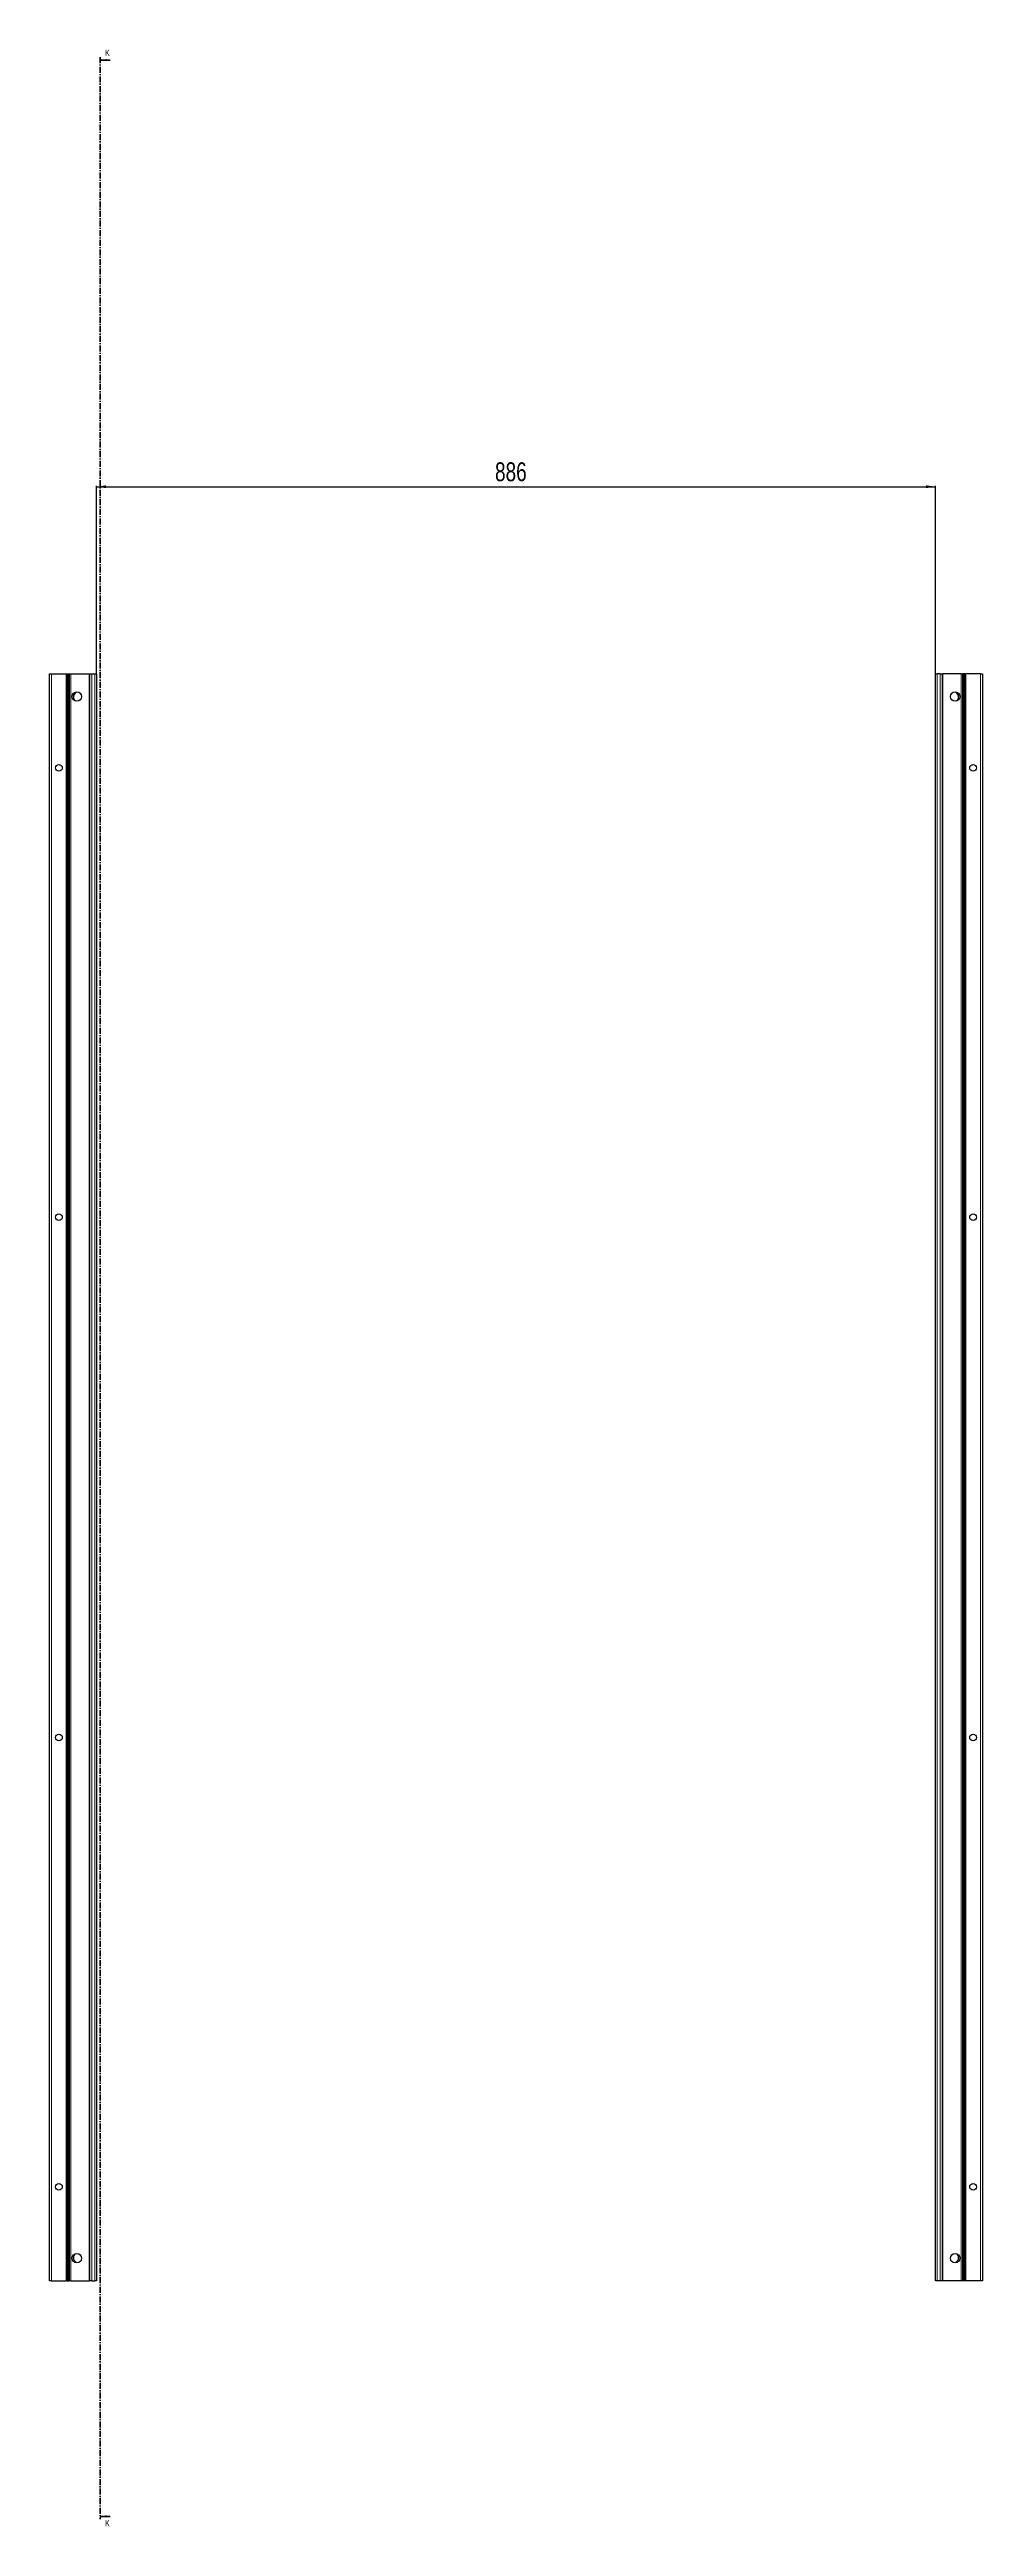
# Model space of a CAD drawing. Header units: millimetres. Extents: x -199 to 6025, y -2247 to 1507.
# Drawn here: x 2597 to 3583, y -1111 to 1507 of the extents above; entities that cross this region are included whole.
import ezdxf

# ---------------------------------------------------------------- set-up
doc = ezdxf.new("R2010")
doc.units = ezdxf.units.MM
doc.linetypes.add('CENTER', pattern=[10.16, 6.35, -1.27, 1.27, -1.27])
doc.layers.add('FORMAT', color=7, linetype='Continuous')
doc.styles.add('SLDTEXTSTYLE0', font='TXT', dxfattribs={"width": 0.75})
doc.dimstyles.new('SLDDIMSTYLE0', dxfattribs={"dimtxt": 20, "dimasz": 10, "dimexe": 0, "dimexo": 0.0625, "dimgap": 5, "dimtad": 2, "dimdec": 1, "dimrnd": 1e-09, "dimzin": 12, "dimdsep": 46, "dimtxsty": 'SLDTEXTSTYLE0', "dimsah": 1, "dimcen": 0.09, "dimadec": 0, "dimazin": 3, "dimtfac": 1, "dimtofl": 0, "dimtmove": 0, "dimatfit": 3, "dimfxl": 0, "dimfrac": 2, "dimtolj": 1, "dimtzin": 12, "dimarcsym": 0})

# ---------------------------------------------------------------- blocks, each defined once
blk = doc.blocks.new('_D_4')
at = {"layer": 'FORMAT'}
for p, q in [((2647.1, 847.2), (2647.1, 1046)), ((2647.1, 1045), (3533.1, 1045)), ((3533.1, 847.2), (3533.1, 1046))]:
    blk.add_line(p, q, dxfattribs=at)
for points in [[(2647.1, 1045), (2657.1, 1043.5), (2657.1, 1046.5)], [(3533.1, 1045), (3523.1, 1046.5), (3523.1, 1043.5)]]:
    blk.add_solid(points, dxfattribs=at)
at = {"layer": 'FORMAT', "insert": (3067.9, 1070.8), "char_height": 20, "attachment_point": 1, "style": 'SLDTEXTSTYLE0'}
blk.add_mtext('886', dxfattribs=at)

msp = doc.modelspace()

# ---------------------------------------------------------------- linework, layer by layer
at = {"color": 7, "linetype": 'CENTER', "lineweight": 35}
msp.add_line((2650.81, 1499.09), (2650.81, -1103.67), dxfattribs=at)
at = {"color": 7, "linetype": 'Continuous', "lineweight": 35}
for p, q in [((2661.45, 1496.09), (2650.81, 1496.09)), ((2661.45, -1100.67), (2650.81, -1100.67))]:
    msp.add_line(p, q, dxfattribs=at)
at = {"color": 7, "linetype": 'Continuous', "lineweight": 25}
for p, q in [((2597.38, -851.79), (2597.38, 847.21)), ((2597.38, 847.21), (2599.38, 847.21)), ((2599.38, 847.21), (2614.73, 847.21)), ((2614.73, 847.21), (2615.38, 847.21)), ((2615.38, 823.46), (2615.38, 847.21)), ((2615.38, 847.21), (2615.96, 847.21)), ((2615.96, 847.21), (2617.17, 847.21)), ((2617.17, 847.21), (2617.17, -851.79)), ((2617.17, 847.21), (2617.21, 847.21)), ((2617.21, 847.21), (2617.21, -851.79)), ((2617.21, 847.21), (2618.41, 847.21)), ((2618.41, 847.21), (2619.83, 847.21)), ((2619.83, 847.21), (2639.23, 847.21)), ((2639.23, 847.21), (2639.88, 847.21)), ((2639.88, -851.79), (2639.88, 847.21)), ((2639.88, 847.21), (2641.88, 847.21)), ((2641.88, 847.21), (2645.08, 847.21)), ((2645.08, 847.21), (2647.08, 847.21)), ((2647.08, 847.21), (2647.08, -851.79)), ((3533.08, -851.79), (3533.08, 847.21)), ((3533.08, 847.21), (3535.08, 847.21)), ((3538.28, 847.21), (3535.08, 847.21)), ((3538.28, 847.21), (3540.28, 847.21)), ((3540.28, 847.21), (3540.28, -851.79)), ((3540.28, 847.21), (3540.93, 847.21)), ((3560.33, 847.21), (3540.93, 847.21)), ((3560.33, 847.21), (3561.75, 847.21)), ((3562.95, 847.21), (3561.75, 847.21)), ((3562.95, -851.79), (3562.95, 847.21)), ((3562.99, 847.21), (3562.95, 847.21)), ((3562.99, -851.79), (3562.99, 847.21)), ((3564.19, 847.21), (3562.99, 847.21)), ((3564.19, 847.21), (3564.78, 847.21)), ((3564.78, 847.21), (3564.78, 823.46)), ((3564.78, 847.21), (3565.43, 847.21)), ((3580.78, 847.21), (3565.43, 847.21)), ((3580.78, 847.21), (3582.78, 847.21)), ((3582.78, 847.21), (3582.78, -851.79)), ((2615.44, 823.35), (2615.38, 823.46)), ((2615.38, 823.46), (2615.38, 821.96)), ((2615.38, 821.96), (2615.44, 822.06)), ((2615.38, 773.46), (2615.38, 821.96)), ((2615.44, 822.06), (2615.44, 823.35)), ((2625.43, 827.73), (2625.43, 828.14)), ((3554.73, 828.14), (3554.73, 827.73)), ((3564.78, 823.46), (3564.72, 823.35)), ((3564.72, 823.35), (3564.72, 822.06)), ((3564.72, 822.06), (3564.78, 821.96)), ((3564.78, 821.96), (3564.78, 823.46)), ((3564.78, 821.96), (3564.78, 773.46)), ((2615.44, 773.35), (2615.38, 773.46)), ((2615.38, 773.46), (2615.38, 771.96)), ((2615.38, 771.96), (2615.44, 772.06)), ((2615.38, 723.46), (2615.38, 771.96)), ((2615.44, 772.06), (2615.44, 773.35)), ((3564.78, 773.46), (3564.72, 773.35)), ((3564.72, 773.35), (3564.72, 772.06)), ((3564.72, 772.06), (3564.78, 771.96)), ((3564.78, 771.96), (3564.78, 773.46)), ((3564.78, 771.96), (3564.78, 723.46)), ((2615.44, 723.35), (2615.38, 723.46)), ((2615.38, 723.46), (2615.38, 721.96)), ((2615.38, 721.96), (2615.44, 722.06)), ((2615.38, 673.46), (2615.38, 721.96)), ((2615.44, 722.06), (2615.44, 723.35)), ((3564.78, 723.46), (3564.72, 723.35)), ((3564.72, 723.35), (3564.72, 722.06)), ((3564.72, 722.06), (3564.78, 721.96)), ((3564.78, 721.96), (3564.78, 723.46)), ((3564.78, 721.96), (3564.78, 673.46)), ((2615.44, 673.35), (2615.38, 673.46)), ((2615.38, 673.46), (2615.38, 671.96)), ((2615.38, 671.96), (2615.44, 672.06)), ((2615.38, 623.46), (2615.38, 671.96)), ((2615.44, 672.06), (2615.44, 673.35)), ((3564.78, 673.46), (3564.72, 673.35)), ((3564.72, 673.35), (3564.72, 672.06)), ((3564.72, 672.06), (3564.78, 671.96)), ((3564.78, 671.96), (3564.78, 673.46)), ((3564.78, 671.96), (3564.78, 623.46)), ((2615.44, 623.35), (2615.38, 623.46)), ((2615.38, 623.46), (2615.38, 621.96)), ((2615.38, 621.96), (2615.44, 622.06)), ((2615.38, 573.46), (2615.38, 621.96)), ((2615.44, 622.06), (2615.44, 623.35)), ((3564.78, 623.46), (3564.72, 623.35)), ((3564.72, 623.35), (3564.72, 622.06)), ((3564.72, 622.06), (3564.78, 621.96)), ((3564.78, 621.96), (3564.78, 623.46)), ((3564.78, 621.96), (3564.78, 573.46)), ((2615.44, 573.35), (2615.38, 573.46)), ((2615.38, 573.46), (2615.38, 571.96)), ((2615.38, 571.96), (2615.44, 572.06)), ((2615.38, 523.46), (2615.38, 571.96)), ((2615.44, 572.06), (2615.44, 573.35)), ((3564.78, 573.46), (3564.72, 573.35)), ((3564.72, 573.35), (3564.72, 572.06)), ((3564.72, 572.06), (3564.78, 571.96)), ((3564.78, 571.96), (3564.78, 573.46)), ((3564.78, 571.96), (3564.78, 523.46)), ((2615.44, 523.35), (2615.38, 523.46)), ((2615.38, 523.46), (2615.38, 521.96)), ((2615.38, 521.96), (2615.44, 522.06)), ((2615.38, 473.46), (2615.38, 521.96)), ((2615.44, 522.06), (2615.44, 523.35)), ((3564.78, 523.46), (3564.72, 523.35)), ((3564.72, 523.35), (3564.72, 522.06)), ((3564.72, 522.06), (3564.78, 521.96)), ((3564.78, 521.96), (3564.78, 523.46)), ((3564.78, 521.96), (3564.78, 473.46)), ((2615.44, 473.35), (2615.38, 473.46)), ((2615.38, 473.46), (2615.38, 471.96)), ((2615.38, 471.96), (2615.44, 472.06)), ((2615.38, 423.46), (2615.38, 471.96)), ((2615.44, 472.06), (2615.44, 473.35)), ((3564.78, 473.46), (3564.72, 473.35)), ((3564.72, 473.35), (3564.72, 472.06)), ((3564.72, 472.06), (3564.78, 471.96)), ((3564.78, 471.96), (3564.78, 473.46)), ((3564.78, 471.96), (3564.78, 423.46)), ((2615.44, 423.35), (2615.38, 423.46)), ((2615.38, 423.46), (2615.38, 421.96)), ((2615.38, 421.96), (2615.44, 422.06)), ((2615.38, 373.46), (2615.38, 421.96)), ((2615.44, 422.06), (2615.44, 423.35)), ((3564.78, 423.46), (3564.72, 423.35)), ((3564.72, 423.35), (3564.72, 422.06)), ((3564.72, 422.06), (3564.78, 421.96)), ((3564.78, 421.96), (3564.78, 423.46)), ((3564.78, 421.96), (3564.78, 373.46)), ((2615.44, 373.35), (2615.38, 373.46)), ((2615.38, 373.46), (2615.38, 371.96)), ((2615.38, 371.96), (2615.44, 372.06)), ((2615.38, 323.46), (2615.38, 371.96)), ((2615.44, 372.06), (2615.44, 373.35)), ((3564.78, 373.46), (3564.72, 373.35)), ((3564.72, 373.35), (3564.72, 372.06)), ((3564.72, 372.06), (3564.78, 371.96)), ((3564.78, 371.96), (3564.78, 373.46)), ((3564.78, 371.96), (3564.78, 323.46)), ((2615.44, 323.35), (2615.38, 323.46)), ((2615.38, 323.46), (2615.38, 321.96)), ((2615.38, 321.96), (2615.44, 322.06)), ((2615.38, 273.46), (2615.38, 321.96)), ((2615.44, 322.06), (2615.44, 323.35)), ((3564.78, 323.46), (3564.72, 323.35)), ((3564.72, 323.35), (3564.72, 322.06)), ((3564.72, 322.06), (3564.78, 321.96)), ((3564.78, 321.96), (3564.78, 323.46)), ((3564.78, 321.96), (3564.78, 273.46)), ((2615.44, 273.35), (2615.38, 273.46)), ((2615.38, 273.46), (2615.38, 271.96)), ((2615.38, 271.96), (2615.44, 272.06)), ((2615.38, 223.46), (2615.38, 271.96)), ((2615.44, 272.06), (2615.44, 273.35)), ((3564.78, 273.46), (3564.72, 273.35)), ((3564.72, 273.35), (3564.72, 272.06)), ((3564.72, 272.06), (3564.78, 271.96)), ((3564.78, 271.96), (3564.78, 273.46)), ((3564.78, 271.96), (3564.78, 223.46)), ((2615.44, 223.35), (2615.38, 223.46)), ((2615.38, 223.46), (2615.38, 221.96)), ((2615.38, 221.96), (2615.44, 222.06)), ((2615.38, 173.46), (2615.38, 221.96)), ((2615.44, 222.06), (2615.44, 223.35)), ((3564.78, 223.46), (3564.72, 223.35)), ((3564.72, 223.35), (3564.72, 222.06)), ((3564.72, 222.06), (3564.78, 221.96)), ((3564.78, 221.96), (3564.78, 223.46)), ((3564.78, 221.96), (3564.78, 173.46)), ((2615.44, 173.35), (2615.38, 173.46)), ((2615.38, 173.46), (2615.38, 171.96)), ((2615.38, 171.96), (2615.44, 172.06)), ((2615.38, 123.46), (2615.38, 171.96)), ((2615.44, 172.06), (2615.44, 173.35)), ((3564.78, 173.46), (3564.72, 173.35)), ((3564.72, 173.35), (3564.72, 172.06)), ((3564.72, 172.06), (3564.78, 171.96)), ((3564.78, 171.96), (3564.78, 173.46)), ((3564.78, 171.96), (3564.78, 123.46)), ((2615.44, 123.35), (2615.38, 123.46)), ((2615.38, 123.46), (2615.38, 121.96)), ((2615.38, 121.96), (2615.44, 122.06)), ((2615.38, 73.46), (2615.38, 121.96)), ((2615.44, 122.06), (2615.44, 123.35)), ((3564.78, 123.46), (3564.72, 123.35)), ((3564.72, 123.35), (3564.72, 122.06)), ((3564.72, 122.06), (3564.78, 121.96)), ((3564.78, 121.96), (3564.78, 123.46)), ((3564.78, 121.96), (3564.78, 73.46)), ((2615.44, 73.35), (2615.38, 73.46)), ((2615.38, 73.46), (2615.38, 71.96)), ((2615.38, 71.96), (2615.44, 72.06)), ((2615.38, 23.46), (2615.38, 71.96)), ((2615.44, 72.06), (2615.44, 73.35)), ((3564.78, 73.46), (3564.72, 73.35)), ((3564.72, 73.35), (3564.72, 72.06)), ((3564.72, 72.06), (3564.78, 71.96)), ((3564.78, 71.96), (3564.78, 73.46)), ((3564.78, 71.96), (3564.78, 23.46)), ((2615.44, 23.35), (2615.38, 23.46)), ((2615.38, 23.46), (2615.38, 21.96)), ((2615.38, 21.96), (2615.44, 22.06)), ((2615.38, -26.54), (2615.38, 21.96)), ((2615.44, 22.06), (2615.44, 23.35)), ((3564.78, 23.46), (3564.72, 23.35)), ((3564.72, 23.35), (3564.72, 22.06)), ((3564.72, 22.06), (3564.78, 21.96)), ((3564.78, 21.96), (3564.78, 23.46)), ((3564.78, 21.96), (3564.78, -26.54)), ((2615.44, -26.65), (2615.38, -26.54)), ((2615.38, -26.54), (2615.38, -28.04)), ((2615.38, -28.04), (2615.44, -27.94)), ((2615.38, -76.54), (2615.38, -28.04)), ((2615.44, -27.94), (2615.44, -26.65)), ((3564.78, -26.54), (3564.72, -26.65)), ((3564.72, -26.65), (3564.72, -27.94)), ((3564.72, -27.94), (3564.78, -28.04)), ((3564.78, -28.04), (3564.78, -26.54)), ((3564.78, -28.04), (3564.78, -76.54)), ((2615.44, -76.65), (2615.38, -76.54)), ((2615.38, -76.54), (2615.38, -78.04)), ((2615.38, -78.04), (2615.44, -77.94)), ((2615.38, -126.54), (2615.38, -78.04)), ((2615.44, -77.94), (2615.44, -76.65)), ((3564.78, -76.54), (3564.72, -76.65)), ((3564.72, -76.65), (3564.72, -77.94)), ((3564.72, -77.94), (3564.78, -78.04)), ((3564.78, -78.04), (3564.78, -76.54)), ((3564.78, -78.04), (3564.78, -126.54)), ((2615.44, -126.65), (2615.38, -126.54)), ((2615.38, -126.54), (2615.38, -128.04)), ((2615.38, -128.04), (2615.44, -127.94)), ((2615.38, -176.54), (2615.38, -128.04)), ((2615.44, -127.94), (2615.44, -126.65)), ((3564.78, -126.54), (3564.72, -126.65)), ((3564.72, -126.65), (3564.72, -127.94)), ((3564.72, -127.94), (3564.78, -128.04)), ((3564.78, -128.04), (3564.78, -126.54)), ((3564.78, -128.04), (3564.78, -176.54)), ((2615.44, -176.65), (2615.38, -176.54)), ((2615.38, -176.54), (2615.38, -178.04)), ((2615.38, -178.04), (2615.44, -177.94)), ((2615.38, -226.54), (2615.38, -178.04)), ((2615.44, -177.94), (2615.44, -176.65)), ((3564.78, -176.54), (3564.72, -176.65)), ((3564.72, -176.65), (3564.72, -177.94)), ((3564.72, -177.94), (3564.78, -178.04)), ((3564.78, -178.04), (3564.78, -176.54)), ((3564.78, -178.04), (3564.78, -226.54)), ((2615.44, -226.65), (2615.38, -226.54)), ((2615.38, -226.54), (2615.38, -228.04)), ((2615.38, -228.04), (2615.44, -227.94)), ((2615.38, -276.54), (2615.38, -228.04)), ((2615.44, -227.94), (2615.44, -226.65)), ((3564.78, -226.54), (3564.72, -226.65)), ((3564.72, -226.65), (3564.72, -227.94)), ((3564.72, -227.94), (3564.78, -228.04)), ((3564.78, -228.04), (3564.78, -226.54)), ((3564.78, -228.04), (3564.78, -276.54)), ((2615.44, -276.65), (2615.38, -276.54)), ((2615.38, -276.54), (2615.38, -278.04)), ((2615.38, -278.04), (2615.44, -277.94)), ((2615.38, -326.54), (2615.38, -278.04)), ((2615.44, -277.94), (2615.44, -276.65)), ((3564.78, -276.54), (3564.72, -276.65)), ((3564.72, -276.65), (3564.72, -277.94)), ((3564.72, -277.94), (3564.78, -278.04)), ((3564.78, -278.04), (3564.78, -276.54)), ((3564.78, -278.04), (3564.78, -326.54)), ((2615.44, -326.65), (2615.38, -326.54)), ((2615.38, -326.54), (2615.38, -328.04)), ((2615.38, -328.04), (2615.44, -327.94)), ((2615.38, -376.54), (2615.38, -328.04)), ((2615.44, -327.94), (2615.44, -326.65)), ((3564.78, -326.54), (3564.72, -326.65)), ((3564.72, -326.65), (3564.72, -327.94)), ((3564.72, -327.94), (3564.78, -328.04)), ((3564.78, -328.04), (3564.78, -326.54)), ((3564.78, -328.04), (3564.78, -376.54)), ((2615.44, -376.65), (2615.38, -376.54)), ((2615.38, -376.54), (2615.38, -378.04)), ((2615.38, -378.04), (2615.44, -377.94)), ((2615.38, -426.54), (2615.38, -378.04)), ((2615.44, -377.94), (2615.44, -376.65)), ((3564.78, -376.54), (3564.72, -376.65)), ((3564.72, -376.65), (3564.72, -377.94)), ((3564.72, -377.94), (3564.78, -378.04)), ((3564.78, -378.04), (3564.78, -376.54)), ((3564.78, -378.04), (3564.78, -426.54)), ((2615.44, -426.65), (2615.38, -426.54)), ((2615.38, -426.54), (2615.38, -428.04)), ((2615.38, -428.04), (2615.44, -427.94)), ((2615.38, -476.54), (2615.38, -428.04)), ((2615.44, -427.94), (2615.44, -426.65)), ((3564.78, -426.54), (3564.72, -426.65)), ((3564.72, -426.65), (3564.72, -427.94)), ((3564.72, -427.94), (3564.78, -428.04)), ((3564.78, -428.04), (3564.78, -426.54)), ((3564.78, -428.04), (3564.78, -476.54)), ((2615.44, -476.65), (2615.38, -476.54)), ((2615.38, -476.54), (2615.38, -478.04)), ((2615.38, -478.04), (2615.44, -477.94)), ((2615.38, -526.54), (2615.38, -478.04)), ((2615.44, -477.94), (2615.44, -476.65)), ((3564.78, -476.54), (3564.72, -476.65)), ((3564.72, -476.65), (3564.72, -477.94)), ((3564.72, -477.94), (3564.78, -478.04)), ((3564.78, -478.04), (3564.78, -476.54)), ((3564.78, -478.04), (3564.78, -526.54)), ((2615.44, -526.65), (2615.38, -526.54)), ((2615.38, -526.54), (2615.38, -528.04)), ((2615.38, -528.04), (2615.44, -527.94)), ((2615.38, -576.54), (2615.38, -528.04)), ((2615.44, -527.94), (2615.44, -526.65)), ((3564.78, -526.54), (3564.72, -526.65)), ((3564.72, -526.65), (3564.72, -527.94)), ((3564.72, -527.94), (3564.78, -528.04)), ((3564.78, -528.04), (3564.78, -526.54)), ((3564.78, -528.04), (3564.78, -576.54)), ((2615.44, -576.65), (2615.38, -576.54)), ((2615.38, -576.54), (2615.38, -578.04)), ((2615.38, -578.04), (2615.44, -577.94)), ((2615.38, -626.54), (2615.38, -578.04)), ((2615.44, -577.94), (2615.44, -576.65)), ((3564.78, -576.54), (3564.72, -576.65)), ((3564.72, -576.65), (3564.72, -577.94)), ((3564.72, -577.94), (3564.78, -578.04)), ((3564.78, -578.04), (3564.78, -576.54)), ((3564.78, -578.04), (3564.78, -626.54)), ((2615.44, -626.65), (2615.38, -626.54)), ((2615.38, -626.54), (2615.38, -628.04)), ((2615.38, -628.04), (2615.44, -627.94)), ((2615.38, -676.54), (2615.38, -628.04)), ((2615.44, -627.94), (2615.44, -626.65)), ((3564.78, -626.54), (3564.72, -626.65)), ((3564.72, -626.65), (3564.72, -627.94)), ((3564.72, -627.94), (3564.78, -628.04)), ((3564.78, -628.04), (3564.78, -626.54)), ((3564.78, -628.04), (3564.78, -676.54)), ((2615.44, -676.65), (2615.38, -676.54)), ((2615.38, -676.54), (2615.38, -678.04)), ((2615.38, -678.04), (2615.44, -677.94)), ((2615.38, -726.54), (2615.38, -678.04)), ((2615.44, -677.94), (2615.44, -676.65)), ((3564.78, -676.54), (3564.72, -676.65)), ((3564.72, -676.65), (3564.72, -677.94)), ((3564.72, -677.94), (3564.78, -678.04)), ((3564.78, -678.04), (3564.78, -676.54)), ((3564.78, -678.04), (3564.78, -726.54)), ((2615.44, -726.65), (2615.38, -726.54)), ((2615.38, -726.54), (2615.38, -728.04)), ((2615.38, -728.04), (2615.44, -727.94)), ((2615.38, -776.54), (2615.38, -728.04)), ((2615.44, -727.94), (2615.44, -726.65)), ((3564.78, -726.54), (3564.72, -726.65)), ((3564.72, -726.65), (3564.72, -727.94)), ((3564.72, -727.94), (3564.78, -728.04)), ((3564.78, -728.04), (3564.78, -726.54)), ((3564.78, -728.04), (3564.78, -776.54)), ((2615.44, -776.65), (2615.38, -776.54)), ((2615.38, -776.54), (2615.38, -778.04)), ((2615.38, -778.04), (2615.44, -777.94)), ((2615.38, -826.54), (2615.38, -778.04)), ((2615.44, -777.94), (2615.44, -776.65)), ((3564.78, -776.54), (3564.72, -776.65)), ((3564.72, -776.65), (3564.72, -777.94)), ((3564.72, -777.94), (3564.78, -778.04)), ((3564.78, -778.04), (3564.78, -776.54)), ((3564.78, -778.04), (3564.78, -826.54)), ((2615.44, -826.65), (2615.38, -826.54)), ((2615.38, -826.54), (2615.38, -828.04)), ((2615.38, -828.04), (2615.44, -827.94)), ((2615.38, -851.79), (2615.38, -828.04)), ((2615.44, -827.94), (2615.44, -826.65)), ((2625.43, -832.73), (2625.43, -832.32)), ((3554.73, -832.32), (3554.73, -832.73)), ((3564.78, -826.54), (3564.72, -826.65)), ((3564.72, -826.65), (3564.72, -827.94)), ((3564.72, -827.94), (3564.78, -828.04)), ((3564.78, -828.04), (3564.78, -826.54)), ((3564.78, -828.04), (3564.78, -851.79)), ((2599.38, -851.79), (2597.38, -851.79)), ((2599.38, -851.79), (2614.73, -851.79)), ((2615.38, -851.79), (2614.73, -851.79)), ((2615.96, -851.79), (2615.38, -851.79)), ((2615.96, -851.79), (2617.17, -851.79)), ((2617.17, -851.79), (2617.21, -851.79)), ((2617.21, -851.79), (2618.41, -851.79)), ((2619.83, -851.79), (2618.41, -851.79)), ((2619.83, -851.79), (2639.23, -851.79)), ((2639.88, -851.79), (2639.23, -851.79)), ((2641.88, -851.79), (2639.88, -851.79)), ((2641.88, -851.79), (2645.08, -851.79)), ((2647.08, -851.79), (2645.08, -851.79)), ((3535.08, -851.79), (3533.08, -851.79)), ((3538.28, -851.79), (3535.08, -851.79)), ((3540.28, -851.79), (3538.28, -851.79)), ((3540.93, -851.79), (3540.28, -851.79)), ((3560.33, -851.79), (3540.93, -851.79)), ((3561.75, -851.79), (3560.33, -851.79)), ((3562.95, -851.79), (3561.75, -851.79)), ((3562.99, -851.79), (3562.95, -851.79)), ((3564.19, -851.79), (3562.99, -851.79)), ((3564.78, -851.79), (3564.19, -851.79)), ((3565.43, -851.79), (3564.78, -851.79)), ((3580.78, -851.79), (3565.43, -851.79)), ((3582.78, -851.79), (3580.78, -851.79))]:
    msp.add_line(p, q, dxfattribs=at)
at = {"color": 8, "linetype": 'Continuous', "lineweight": 18}
for p, q in [((2599.38, 847.21), (2599.38, -851.79)), ((2614.73, -851.79), (2614.73, 847.21)), ((2615.96, 847.21), (2615.96, -851.79)), ((2618.41, -851.79), (2618.41, 847.21)), ((2619.83, 847.21), (2619.83, -851.79)), ((2639.23, -851.79), (2639.23, 847.21)), ((2641.88, 847.21), (2641.88, -851.79)), ((2645.08, -851.79), (2645.08, 847.21)), ((3535.08, 847.21), (3535.08, -851.79)), ((3538.28, -851.79), (3538.28, 847.21)), ((3540.93, 847.21), (3540.93, -851.79)), ((3560.33, -851.79), (3560.33, 847.21)), ((3561.75, 847.21), (3561.75, -851.79)), ((3564.19, -851.79), (3564.19, 847.21)), ((3565.43, 847.21), (3565.43, -851.79)), ((3580.78, -851.79), (3580.78, 847.21))]:
    msp.add_line(p, q, dxfattribs=at)
at = {"color": 7, "linetype": 'Continuous', "lineweight": 25}
for centre, radius in [((2626.23, 823.21), 5), ((3553.93, 823.21), 5), ((2607.28, 747.71), 3.5), ((3572.88, 747.71), 3.5), ((2607.28, 272.71), 3.5), ((3572.88, 272.71), 3.5), ((2607.28, -277.29), 3.5), ((3572.88, -277.29), 3.5), ((2607.28, -752.29), 3.5), ((3572.88, -752.29), 3.5), ((2626.23, -827.79), 5), ((3553.93, -827.79), 5)]:
    msp.add_circle(centre, radius, dxfattribs=at)
for centre, radius, start, end in [((2627.73, 822.71), 5.25, 119.14074, 233.81087), ((2624.93, 827.73), 0.5, 299.14074, 0), ((3555.23, 827.73), 0.5, 180, 240.85926), ((3552.43, 822.71), 5.25, 306.18864, 60.85926), ((2627.73, -827.29), 5.25, 126.18914, 240.85926), ((2624.93, -832.32), 0.5, 0, 60.85926), ((3555.23, -832.32), 0.5, 119.14074, 180), ((3552.43, -827.29), 5.25, 299.14074, 53.81093)]:
    msp.add_arc(centre, radius, start, end, dxfattribs=at)
at = {"color": 7, "linetype": 'Continuous', "lineweight": 35}
for points in [[(2650.81, 1496.09), (2657.81, 1494.97), (2657.81, 1497.21)], [(2650.81, -1100.67), (2657.81, -1101.79), (2657.81, -1099.55)]]:
    msp.add_solid(points, dxfattribs=at)

# ---------------------------------------------------------------- texts
at = {"color": 7, "linetype": 'Continuous', "char_height": 7, "attachment_point": 1, "style": 'SLDTEXTSTYLE0'}
for insert in [(2655.95, 1507.19), (2655.95, -1104.37)]:
    msp.add_mtext('K', dxfattribs=dict(at, insert=insert))

# ---------------------------------------------------------------- dimensions: what is measured, and where the dimension line sits
at = {"layer": 'FORMAT'}
dim = msp.add_linear_dim(base=(3533.08, 1045), p1=(2647.08, 847.21), p2=(3533.08, 847.21), angle=0, dimstyle='SLDDIMSTYLE0', dxfattribs=at)
dim.commit()
dim.dimension.update_dxf_attribs({"geometry": '_D_4', "text_midpoint": (3090.08, 1045), "dimtype": 160})

doc.saveas('drawing.dxf')
